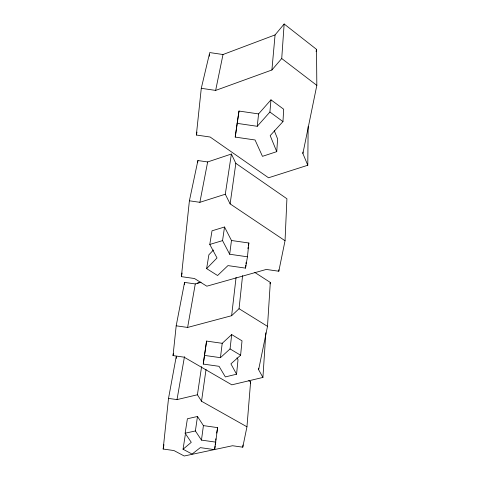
<?xml version="1.0" encoding="UTF-8"?>
<svg xmlns="http://www.w3.org/2000/svg" width="480" height="480" viewBox="0 0 480 480"><rect width="100%" height="100%" fill="white"/><g stroke="black" fill="none" stroke-linecap="round" stroke-linejoin="round"><path stroke-width="0.72" d="M307.788 165.252L302.886 153.51L316.83 85.38L316.524 49.368L284.154 24L275.07 34.914L223.008 54.522L209.736 52.578L201.282 88.314L196.35 135.018L210.138 137.022L268.542 177.78L307.788 165.252L308.142 126.504M302.886 153.51L302.91 152.034M285.042 240.738L286.914 198.762L235.836 163.338L231.39 154.02L207.654 161.952L197.904 160.536L189.396 200.796L181.386 276.648L194.496 278.526L206.826 286.194L266.298 269.436L278.802 271.23L285.042 240.738L230.124 203.892L225.294 194.226L231.39 154.02M278.802 271.23L278.88 269.754M237.156 123.366L235.224 137.094L255.06 139.98L262.464 156.342L276.744 151.65L270.186 135.624L282.96 121.59L283.692 109.236L270.972 99.84L258.588 113.916L257.238 126.294L237.156 123.366L238.998 111.054L258.588 113.916M200.994 282.318L195.282 283.938L184.554 282.402L176.19 325.812L173.04 355.596L184.104 357.174L231.834 384.834L262.92 377.436L258.624 369.708L267.498 326.358L270.306 282.426L254.826 272.454M262.92 377.436L265.848 332.76M276.744 151.65L277.602 138.906L274.272 130.656M201.282 88.314L215.646 90.414L271.902 69.996L281.724 58.53L284.154 24M258.624 369.708L258.732 368.226M176.292 356.28L168.522 398.406L163.17 449.034L173.958 450.558L184.218 456L232.524 445.734L242.778 447.186L246.954 426.798L250.608 381.804L248.694 380.682M242.778 447.186L242.964 444.972M257.238 126.294L269.916 112.038L270.972 99.84M271.902 69.996L275.07 34.914M236.562 374.208L230.916 363.858L240.612 355.23L242.022 340.836L231.684 334.584L222.222 343.308L220.428 357.672L204.48 355.404L203.262 364.074L219.054 366.318L225.354 376.92L236.562 374.208L238.014 359.754L236.982 357.822M213.468 250.02L208.878 254.79L206.622 268.614L217.572 275.52L227.958 265.602L245.526 268.122L245.832 265.2M245.982 263.736L246.132 262.278M245.526 268.122L247.452 256.8L248.862 243L231.474 240.498L224.526 227.004L212.016 230.814L209.778 244.446L217.026 257.946L206.622 268.614M176.19 325.812L187.62 327.444L231.624 315.708L239.046 308.706L242.58 275.58M176.22 358.458L176.382 357.006M184.308 284.634L184.554 282.402M197.664 162.732L197.904 160.536M209.334 56.244L209.49 54.78M220.428 357.672L230.064 348.93L231.684 334.584M231.624 315.708L236.082 277.338M185.298 434.778L183.048 449.238L192.09 454.062L200.316 447.636L214.638 449.652L215.07 446.022M215.238 444.57L215.412 443.118M215.754 440.214L215.922 438.756M214.638 449.652L217.62 427.626L203.418 425.616L197.478 416.472L187.398 418.77L185.136 433.224L191.28 442.326L183.048 449.238M247.452 256.8L229.68 254.244L231.474 240.498M215.916 442.152L201.462 440.112L203.418 425.616M222.222 343.308L206.58 341.082L203.262 364.074M238.998 111.054L235.224 137.094M246.954 426.798L201.522 401.244L206.046 369.33M230.124 203.892L235.836 163.338M229.68 254.244L222.552 240.624L224.526 227.004M201.462 440.112L195.39 430.95L197.478 416.472M204.48 355.404L206.58 341.082M201.522 401.244L197.412 394.77L201.588 366.618M216.696 433.08L217.62 427.626M247.914 248.622L248.148 247.212M248.388 245.808L248.862 243M168.522 398.406L177.018 399.606L184.464 356.7M187.62 327.444L195.282 283.938M163.17 449.034L163.956 444.654M173.04 355.596L173.454 353.406M189.396 200.796L199.872 202.314L207.654 161.952M250.32 383.256L250.608 381.804M270.018 283.872L270.306 282.426M316.086 51.564L316.524 49.368M181.386 276.648L182.112 272.994M215.646 90.414L223.008 54.522M196.35 135.018L197.004 132.108M199.872 202.314L225.294 194.226M209.778 244.446L222.552 240.624M197.22 283.158L200.814 282.138M177.018 399.606L197.412 394.77M185.136 433.224L195.39 430.95M230.064 348.93L240.612 355.23M239.046 308.706L267.498 326.358M269.916 112.038L282.96 121.59M281.724 58.53L316.83 85.38"/></g></svg>
